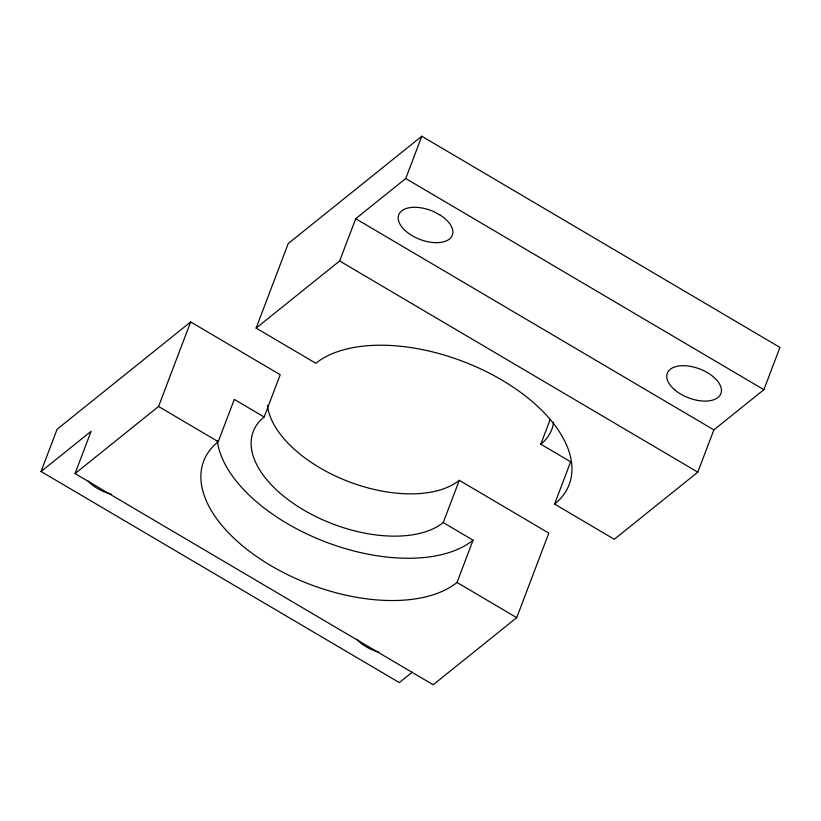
<?xml version="1.0" encoding="UTF-8"?>
<svg xmlns="http://www.w3.org/2000/svg" width="821" height="821" viewBox="0 0 821 821"><rect width="100%" height="100%" fill="white"/><g stroke="black" fill="none" stroke-linecap="round" stroke-linejoin="round"><path stroke-width="1.23" d="M412.296 672.173L399.314 682.6L41.05 471.511L57.111 429.239L190.667 321.935L280.207 374.725L264.146 416.996A107.479 58.065 20.8 0 0 303.657 509.995A107.479 58.065 20.8 0 0 443.227 522.587L473.07 540.187L457.01 582.458A143.306 77.42 20.8 0 1 270.92 565.669A143.306 77.42 20.8 0 1 218.242 441.677L158.556 406.487L75.029 473.584L433.18 684.765L516.707 617.659L548.818 533.106L459.288 480.316A107.479 58.065 20.8 0 1 347.375 481.127A107.479 58.065 20.8 0 1 267.43 405.348M75.029 473.584L91.09 431.312L41.05 471.511M158.556 406.487L190.667 321.935M256.121 328.092L288.233 243.539L421.799 136.235L779.95 347.416L763.889 389.688L713.86 429.886L697.799 472.167L614.272 539.274L554.586 504.073A143.306 77.42 20.8 0 0 501.908 380.082A143.306 77.42 20.8 0 0 315.818 363.293L256.121 328.092L339.637 260.986L355.698 218.714L405.738 178.516L421.799 136.235M218.242 441.677L234.303 399.406L264.146 416.996M443.227 522.587L459.288 480.316M554.586 504.073L570.646 461.792L540.793 444.202L550.162 419.541M405.738 178.516L763.889 389.688M355.698 218.714L713.86 429.886M339.637 260.986L697.799 472.167M457.01 582.458L516.707 617.659M378.758 652.11A28.663 15.486 20.8 0 1 356.837 639.261M111.225 494.129A28.663 15.486 20.8 0 1 88.104 480.962M473.07 540.187A143.306 77.42 20.8 0 1 323.997 541.326A143.306 77.42 20.8 0 1 217.278 440.415M553.559 422.251A107.479 58.065 20.8 0 1 540.793 444.202M439.892 214.886L433.375 211.469A28.663 15.486 20.8 0 0 398.462 220.346A28.663 15.486 20.8 0 0 440.549 242.421A28.663 15.486 20.8 0 0 439.892 214.886M675.036 390.108A28.663 15.486 20.8 0 0 720.622 394.213A28.663 15.486 20.8 0 0 686.654 365.858A28.663 15.486 20.8 0 0 675.036 390.108"/></g></svg>
